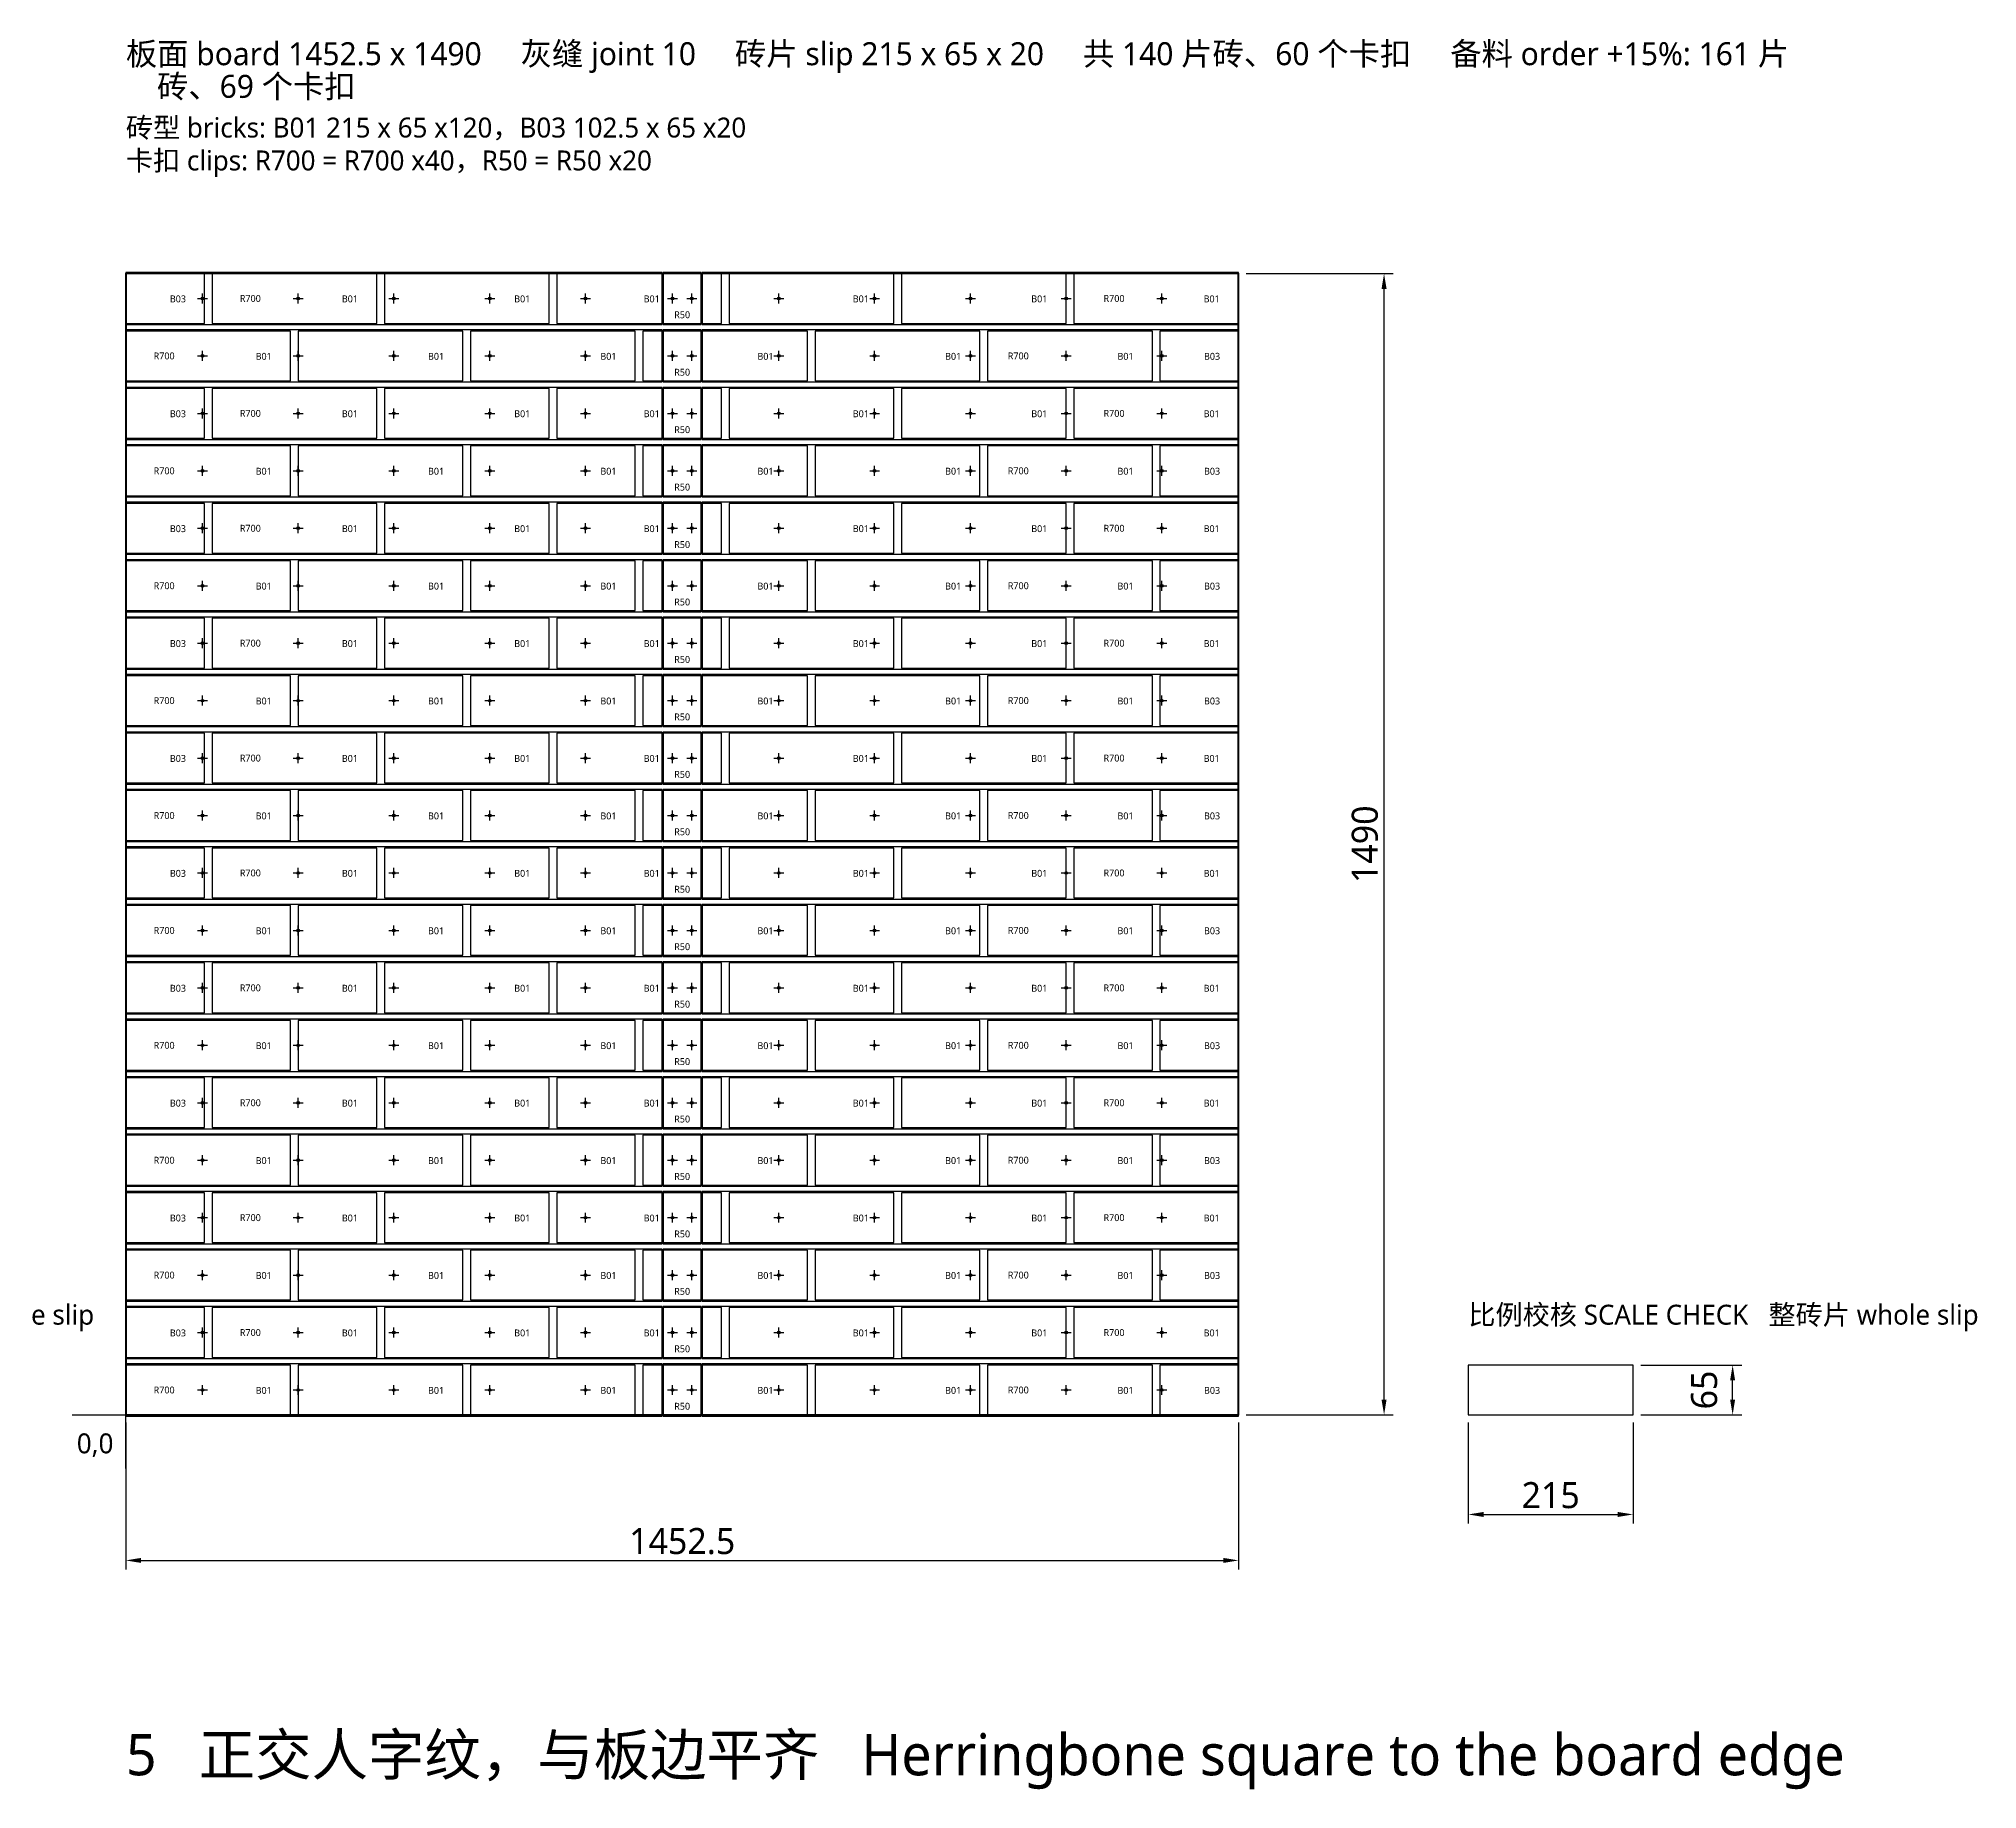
# Model space of a CAD drawing. Header units: millimetres. Extents: x -190 to 7814, y -8996 to 208.
# Drawn here: x 2459 to 4989, y -4415 to -2129 of the extents above; entities that cross this region are included whole.
import ezdxf
from ezdxf.enums import TextEntityAlignment as Align

# ---------------------------------------------------------------- set-up
doc = ezdxf.new("R2010")
doc.units = ezdxf.units.MM
for name, color, linetype in [('BOARD', 7, 'Continuous'), ('DIM', 8, 'Continuous'), ('ORIGIN', 1, 'Continuous'), ('P2_CLIP_R50', 3, 'Continuous'), ('P2_CLIP_R700', 5, 'Continuous'), ('P2_HOLE', 1, 'Continuous'), ('P2_SLIP', 7, 'Continuous'), ('P2_TXT_B', 7, 'Continuous'), ('TITLE', 7, 'Continuous')]:
    doc.layers.add(name, color=color, linetype=linetype)
doc.styles.add('CN', font='msyh.ttc')
doc.dimstyles.new('MM', dxfattribs={"dimtxt": 34, "dimasz": 20, "dimexe": 12, "dimexo": 10, "dimgap": 8, "dimtad": 1, "dimdec": 1, "dimdsep": 46, "dimtxsty": 'CN', "dimcen": 2.5, "dimazin": 3, "dimtfac": 1, "dimtmove": 0, "dimatfit": 3})

msp = doc.modelspace()

# ---------------------------------------------------------------- linework, layer by layer
at = {"layer": 'BOARD', "lineweight": 50}
msp.add_lwpolyline([(2572.5, -3926), (4025, -3926), (4025, -2436), (2572.5, -2436)], close=True, dxfattribs=at)
at = {"layer": 'DIM'}
msp.add_lwpolyline([(4325, -3926), (4540, -3926), (4540, -3861), (4325, -3861)], close=True, dxfattribs=at)
at = {"layer": 'ORIGIN'}
for p, q in [((2572.5, -3996), (2572.5, -3836)), ((2502.5, -3926), (2662.5, -3926))]:
    msp.add_line(p, q, dxfattribs=at)
at = {"layer": 'P2_CLIP_R50'}
for points in [[(3273.75, -2502.5), (3323.75, -2502.5), (3323.75, -2434.5), (3273.75, -2434.5)], [(3273.75, -2577.5), (3323.75, -2577.5), (3323.75, -2509.5), (3273.75, -2509.5)], [(3273.75, -2652.5), (3323.75, -2652.5), (3323.75, -2584.5), (3273.75, -2584.5)], [(3273.75, -2727.5), (3323.75, -2727.5), (3323.75, -2659.5), (3273.75, -2659.5)], [(3273.75, -2802.5), (3323.75, -2802.5), (3323.75, -2734.5), (3273.75, -2734.5)], [(3273.75, -2877.5), (3323.75, -2877.5), (3323.75, -2809.5), (3273.75, -2809.5)], [(3273.75, -2952.5), (3323.75, -2952.5), (3323.75, -2884.5), (3273.75, -2884.5)], [(3273.75, -3027.5), (3323.75, -3027.5), (3323.75, -2959.5), (3273.75, -2959.5)], [(3273.75, -3102.5), (3323.75, -3102.5), (3323.75, -3034.5), (3273.75, -3034.5)], [(3273.75, -3177.5), (3323.75, -3177.5), (3323.75, -3109.5), (3273.75, -3109.5)], [(3273.75, -3252.5), (3323.75, -3252.5), (3323.75, -3184.5), (3273.75, -3184.5)], [(3273.75, -3327.5), (3323.75, -3327.5), (3323.75, -3259.5), (3273.75, -3259.5)], [(3273.75, -3402.5), (3323.75, -3402.5), (3323.75, -3334.5), (3273.75, -3334.5)], [(3273.75, -3477.5), (3323.75, -3477.5), (3323.75, -3409.5), (3273.75, -3409.5)], [(3273.75, -3552.5), (3323.75, -3552.5), (3323.75, -3484.5), (3273.75, -3484.5)], [(3273.75, -3627.5), (3323.75, -3627.5), (3323.75, -3559.5), (3273.75, -3559.5)], [(3273.75, -3702.5), (3323.75, -3702.5), (3323.75, -3634.5), (3273.75, -3634.5)], [(3273.75, -3777.5), (3323.75, -3777.5), (3323.75, -3709.5), (3273.75, -3709.5)], [(3273.75, -3852.5), (3323.75, -3852.5), (3323.75, -3784.5), (3273.75, -3784.5)], [(3273.75, -3927.5), (3323.75, -3927.5), (3323.75, -3859.5), (3273.75, -3859.5)]]:
    msp.add_lwpolyline(points, close=True, dxfattribs=at)
at = {"layer": 'P2_CLIP_R700'}
for points in [[(2572.5, -2502.5), (3272.5, -2502.5), (3272.5, -2434.5), (2572.5, -2434.5)], [(3325, -2502.5), (4025, -2502.5), (4025, -2434.5), (3325, -2434.5)], [(2572.5, -2577.5), (3272.5, -2577.5), (3272.5, -2509.5), (2572.5, -2509.5)], [(3325, -2577.5), (4025, -2577.5), (4025, -2509.5), (3325, -2509.5)], [(2572.5, -2652.5), (3272.5, -2652.5), (3272.5, -2584.5), (2572.5, -2584.5)], [(3325, -2652.5), (4025, -2652.5), (4025, -2584.5), (3325, -2584.5)], [(2572.5, -2727.5), (3272.5, -2727.5), (3272.5, -2659.5), (2572.5, -2659.5)], [(3325, -2727.5), (4025, -2727.5), (4025, -2659.5), (3325, -2659.5)], [(2572.5, -2802.5), (3272.5, -2802.5), (3272.5, -2734.5), (2572.5, -2734.5)], [(3325, -2802.5), (4025, -2802.5), (4025, -2734.5), (3325, -2734.5)], [(2572.5, -2877.5), (3272.5, -2877.5), (3272.5, -2809.5), (2572.5, -2809.5)], [(3325, -2877.5), (4025, -2877.5), (4025, -2809.5), (3325, -2809.5)], [(2572.5, -2952.5), (3272.5, -2952.5), (3272.5, -2884.5), (2572.5, -2884.5)], [(3325, -2952.5), (4025, -2952.5), (4025, -2884.5), (3325, -2884.5)], [(2572.5, -3027.5), (3272.5, -3027.5), (3272.5, -2959.5), (2572.5, -2959.5)], [(3325, -3027.5), (4025, -3027.5), (4025, -2959.5), (3325, -2959.5)], [(2572.5, -3102.5), (3272.5, -3102.5), (3272.5, -3034.5), (2572.5, -3034.5)], [(3325, -3102.5), (4025, -3102.5), (4025, -3034.5), (3325, -3034.5)], [(2572.5, -3177.5), (3272.5, -3177.5), (3272.5, -3109.5), (2572.5, -3109.5)], [(3325, -3177.5), (4025, -3177.5), (4025, -3109.5), (3325, -3109.5)], [(2572.5, -3252.5), (3272.5, -3252.5), (3272.5, -3184.5), (2572.5, -3184.5)], [(3325, -3252.5), (4025, -3252.5), (4025, -3184.5), (3325, -3184.5)], [(2572.5, -3327.5), (3272.5, -3327.5), (3272.5, -3259.5), (2572.5, -3259.5)], [(3325, -3327.5), (4025, -3327.5), (4025, -3259.5), (3325, -3259.5)], [(2572.5, -3402.5), (3272.5, -3402.5), (3272.5, -3334.5), (2572.5, -3334.5)], [(3325, -3402.5), (4025, -3402.5), (4025, -3334.5), (3325, -3334.5)], [(2572.5, -3477.5), (3272.5, -3477.5), (3272.5, -3409.5), (2572.5, -3409.5)], [(3325, -3477.5), (4025, -3477.5), (4025, -3409.5), (3325, -3409.5)], [(2572.5, -3552.5), (3272.5, -3552.5), (3272.5, -3484.5), (2572.5, -3484.5)], [(3325, -3552.5), (4025, -3552.5), (4025, -3484.5), (3325, -3484.5)], [(2572.5, -3627.5), (3272.5, -3627.5), (3272.5, -3559.5), (2572.5, -3559.5)], [(3325, -3627.5), (4025, -3627.5), (4025, -3559.5), (3325, -3559.5)], [(2572.5, -3702.5), (3272.5, -3702.5), (3272.5, -3634.5), (2572.5, -3634.5)], [(3325, -3702.5), (4025, -3702.5), (4025, -3634.5), (3325, -3634.5)], [(2572.5, -3777.5), (3272.5, -3777.5), (3272.5, -3709.5), (2572.5, -3709.5)], [(3325, -3777.5), (4025, -3777.5), (4025, -3709.5), (3325, -3709.5)], [(2572.5, -3852.5), (3272.5, -3852.5), (3272.5, -3784.5), (2572.5, -3784.5)], [(3325, -3852.5), (4025, -3852.5), (4025, -3784.5), (3325, -3784.5)], [(2572.5, -3927.5), (3272.5, -3927.5), (3272.5, -3859.5), (2572.5, -3859.5)], [(3325, -3927.5), (4025, -3927.5), (4025, -3859.5), (3325, -3859.5)]]:
    msp.add_lwpolyline(points, close=True, dxfattribs=at)
at = {"layer": 'P2_HOLE'}
for p, q in [((2666, -2468.5), (2679, -2468.5)), ((2672.5, -2475), (2672.5, -2462)), ((2791, -2468.5), (2804, -2468.5)), ((2797.5, -2475), (2797.5, -2462)), ((2916, -2468.5), (2929, -2468.5)), ((2922.5, -2475), (2922.5, -2462)), ((3041, -2468.5), (3054, -2468.5)), ((3047.5, -2475), (3047.5, -2462)), ((3166, -2468.5), (3179, -2468.5)), ((3172.5, -2475), (3172.5, -2462)), ((3279.75, -2468.5), (3292.75, -2468.5)), ((3286.25, -2475), (3286.25, -2462)), ((3304.75, -2468.5), (3317.75, -2468.5)), ((3311.25, -2475), (3311.25, -2462)), ((3418.5, -2468.5), (3431.5, -2468.5)), ((3425, -2475), (3425, -2462)), ((3543.5, -2468.5), (3556.5, -2468.5)), ((3550, -2475), (3550, -2462)), ((3668.5, -2468.5), (3681.5, -2468.5)), ((3675, -2475), (3675, -2462)), ((3793.5, -2468.5), (3806.5, -2468.5)), ((3800, -2475), (3800, -2462)), ((3918.5, -2468.5), (3931.5, -2468.5)), ((3925, -2475), (3925, -2462)), ((2666, -2543.5), (2679, -2543.5)), ((2672.5, -2550), (2672.5, -2537)), ((2791, -2543.5), (2804, -2543.5)), ((2797.5, -2550), (2797.5, -2537)), ((2916, -2543.5), (2929, -2543.5)), ((2922.5, -2550), (2922.5, -2537)), ((3041, -2543.5), (3054, -2543.5)), ((3047.5, -2550), (3047.5, -2537)), ((3166, -2543.5), (3179, -2543.5)), ((3172.5, -2550), (3172.5, -2537)), ((3279.75, -2543.5), (3292.75, -2543.5)), ((3286.25, -2550), (3286.25, -2537)), ((3304.75, -2543.5), (3317.75, -2543.5)), ((3311.25, -2550), (3311.25, -2537)), ((3418.5, -2543.5), (3431.5, -2543.5)), ((3425, -2550), (3425, -2537)), ((3543.5, -2543.5), (3556.5, -2543.5)), ((3550, -2550), (3550, -2537)), ((3668.5, -2543.5), (3681.5, -2543.5)), ((3675, -2550), (3675, -2537)), ((3793.5, -2543.5), (3806.5, -2543.5)), ((3800, -2550), (3800, -2537)), ((3918.5, -2543.5), (3931.5, -2543.5)), ((3925, -2550), (3925, -2537)), ((2666, -2618.5), (2679, -2618.5)), ((2672.5, -2625), (2672.5, -2612)), ((2791, -2618.5), (2804, -2618.5)), ((2797.5, -2625), (2797.5, -2612)), ((2916, -2618.5), (2929, -2618.5)), ((2922.5, -2625), (2922.5, -2612)), ((3041, -2618.5), (3054, -2618.5)), ((3047.5, -2625), (3047.5, -2612)), ((3166, -2618.5), (3179, -2618.5)), ((3172.5, -2625), (3172.5, -2612)), ((3279.75, -2618.5), (3292.75, -2618.5)), ((3286.25, -2625), (3286.25, -2612)), ((3304.75, -2618.5), (3317.75, -2618.5)), ((3311.25, -2625), (3311.25, -2612)), ((3418.5, -2618.5), (3431.5, -2618.5)), ((3425, -2625), (3425, -2612)), ((3543.5, -2618.5), (3556.5, -2618.5)), ((3550, -2625), (3550, -2612)), ((3668.5, -2618.5), (3681.5, -2618.5)), ((3675, -2625), (3675, -2612)), ((3793.5, -2618.5), (3806.5, -2618.5)), ((3800, -2625), (3800, -2612)), ((3918.5, -2618.5), (3931.5, -2618.5)), ((3925, -2625), (3925, -2612)), ((2666, -2693.5), (2679, -2693.5)), ((2672.5, -2700), (2672.5, -2687)), ((2791, -2693.5), (2804, -2693.5)), ((2797.5, -2700), (2797.5, -2687)), ((2916, -2693.5), (2929, -2693.5)), ((2922.5, -2700), (2922.5, -2687)), ((3041, -2693.5), (3054, -2693.5)), ((3047.5, -2700), (3047.5, -2687)), ((3166, -2693.5), (3179, -2693.5)), ((3172.5, -2700), (3172.5, -2687)), ((3279.75, -2693.5), (3292.75, -2693.5)), ((3286.25, -2700), (3286.25, -2687)), ((3304.75, -2693.5), (3317.75, -2693.5)), ((3311.25, -2700), (3311.25, -2687)), ((3418.5, -2693.5), (3431.5, -2693.5)), ((3425, -2700), (3425, -2687)), ((3543.5, -2693.5), (3556.5, -2693.5)), ((3550, -2700), (3550, -2687)), ((3668.5, -2693.5), (3681.5, -2693.5)), ((3675, -2700), (3675, -2687)), ((3793.5, -2693.5), (3806.5, -2693.5)), ((3800, -2700), (3800, -2687)), ((3918.5, -2693.5), (3931.5, -2693.5)), ((3925, -2700), (3925, -2687)), ((2666, -2768.5), (2679, -2768.5)), ((2672.5, -2775), (2672.5, -2762)), ((2791, -2768.5), (2804, -2768.5)), ((2797.5, -2775), (2797.5, -2762)), ((2916, -2768.5), (2929, -2768.5)), ((2922.5, -2775), (2922.5, -2762)), ((3041, -2768.5), (3054, -2768.5)), ((3047.5, -2775), (3047.5, -2762)), ((3166, -2768.5), (3179, -2768.5)), ((3172.5, -2775), (3172.5, -2762)), ((3279.75, -2768.5), (3292.75, -2768.5)), ((3286.25, -2775), (3286.25, -2762)), ((3304.75, -2768.5), (3317.75, -2768.5)), ((3311.25, -2775), (3311.25, -2762)), ((3418.5, -2768.5), (3431.5, -2768.5)), ((3425, -2775), (3425, -2762)), ((3543.5, -2768.5), (3556.5, -2768.5)), ((3550, -2775), (3550, -2762)), ((3668.5, -2768.5), (3681.5, -2768.5)), ((3675, -2775), (3675, -2762)), ((3793.5, -2768.5), (3806.5, -2768.5)), ((3800, -2775), (3800, -2762)), ((3918.5, -2768.5), (3931.5, -2768.5)), ((3925, -2775), (3925, -2762)), ((2666, -2843.5), (2679, -2843.5)), ((2672.5, -2850), (2672.5, -2837)), ((2791, -2843.5), (2804, -2843.5)), ((2797.5, -2850), (2797.5, -2837)), ((2916, -2843.5), (2929, -2843.5)), ((2922.5, -2850), (2922.5, -2837)), ((3041, -2843.5), (3054, -2843.5)), ((3047.5, -2850), (3047.5, -2837)), ((3166, -2843.5), (3179, -2843.5)), ((3172.5, -2850), (3172.5, -2837)), ((3279.75, -2843.5), (3292.75, -2843.5)), ((3286.25, -2850), (3286.25, -2837)), ((3304.75, -2843.5), (3317.75, -2843.5)), ((3311.25, -2850), (3311.25, -2837)), ((3418.5, -2843.5), (3431.5, -2843.5)), ((3425, -2850), (3425, -2837)), ((3543.5, -2843.5), (3556.5, -2843.5)), ((3550, -2850), (3550, -2837)), ((3668.5, -2843.5), (3681.5, -2843.5)), ((3675, -2850), (3675, -2837)), ((3793.5, -2843.5), (3806.5, -2843.5)), ((3800, -2850), (3800, -2837)), ((3918.5, -2843.5), (3931.5, -2843.5)), ((3925, -2850), (3925, -2837)), ((2666, -2918.5), (2679, -2918.5)), ((2672.5, -2925), (2672.5, -2912)), ((2791, -2918.5), (2804, -2918.5)), ((2797.5, -2925), (2797.5, -2912)), ((2916, -2918.5), (2929, -2918.5)), ((2922.5, -2925), (2922.5, -2912)), ((3041, -2918.5), (3054, -2918.5)), ((3047.5, -2925), (3047.5, -2912)), ((3166, -2918.5), (3179, -2918.5)), ((3172.5, -2925), (3172.5, -2912)), ((3279.75, -2918.5), (3292.75, -2918.5)), ((3286.25, -2925), (3286.25, -2912)), ((3304.75, -2918.5), (3317.75, -2918.5)), ((3311.25, -2925), (3311.25, -2912)), ((3418.5, -2918.5), (3431.5, -2918.5)), ((3425, -2925), (3425, -2912)), ((3543.5, -2918.5), (3556.5, -2918.5)), ((3550, -2925), (3550, -2912)), ((3668.5, -2918.5), (3681.5, -2918.5)), ((3675, -2925), (3675, -2912)), ((3793.5, -2918.5), (3806.5, -2918.5)), ((3800, -2925), (3800, -2912)), ((3918.5, -2918.5), (3931.5, -2918.5)), ((3925, -2925), (3925, -2912)), ((2666, -2993.5), (2679, -2993.5)), ((2672.5, -3000), (2672.5, -2987)), ((2791, -2993.5), (2804, -2993.5)), ((2797.5, -3000), (2797.5, -2987)), ((2916, -2993.5), (2929, -2993.5)), ((2922.5, -3000), (2922.5, -2987)), ((3041, -2993.5), (3054, -2993.5)), ((3047.5, -3000), (3047.5, -2987)), ((3166, -2993.5), (3179, -2993.5)), ((3172.5, -3000), (3172.5, -2987)), ((3279.75, -2993.5), (3292.75, -2993.5)), ((3286.25, -3000), (3286.25, -2987)), ((3304.75, -2993.5), (3317.75, -2993.5)), ((3311.25, -3000), (3311.25, -2987)), ((3418.5, -2993.5), (3431.5, -2993.5)), ((3425, -3000), (3425, -2987)), ((3543.5, -2993.5), (3556.5, -2993.5)), ((3550, -3000), (3550, -2987)), ((3668.5, -2993.5), (3681.5, -2993.5)), ((3675, -3000), (3675, -2987)), ((3793.5, -2993.5), (3806.5, -2993.5)), ((3800, -3000), (3800, -2987)), ((3918.5, -2993.5), (3931.5, -2993.5)), ((3925, -3000), (3925, -2987)), ((2666, -3068.5), (2679, -3068.5)), ((2672.5, -3075), (2672.5, -3062)), ((2791, -3068.5), (2804, -3068.5)), ((2797.5, -3075), (2797.5, -3062)), ((2916, -3068.5), (2929, -3068.5)), ((2922.5, -3075), (2922.5, -3062)), ((3041, -3068.5), (3054, -3068.5)), ((3047.5, -3075), (3047.5, -3062)), ((3166, -3068.5), (3179, -3068.5)), ((3172.5, -3075), (3172.5, -3062)), ((3279.75, -3068.5), (3292.75, -3068.5)), ((3286.25, -3075), (3286.25, -3062)), ((3304.75, -3068.5), (3317.75, -3068.5)), ((3311.25, -3075), (3311.25, -3062)), ((3418.5, -3068.5), (3431.5, -3068.5)), ((3425, -3075), (3425, -3062)), ((3543.5, -3068.5), (3556.5, -3068.5)), ((3550, -3075), (3550, -3062)), ((3668.5, -3068.5), (3681.5, -3068.5)), ((3675, -3075), (3675, -3062)), ((3793.5, -3068.5), (3806.5, -3068.5)), ((3800, -3075), (3800, -3062)), ((3918.5, -3068.5), (3931.5, -3068.5)), ((3925, -3075), (3925, -3062)), ((2672.5, -3150), (2672.5, -3137)), ((2797.5, -3150), (2797.5, -3137)), ((2922.5, -3150), (2922.5, -3137)), ((3047.5, -3150), (3047.5, -3137)), ((3172.5, -3150), (3172.5, -3137)), ((3286.25, -3150), (3286.25, -3137)), ((3311.25, -3150), (3311.25, -3137)), ((3425, -3150), (3425, -3137)), ((3550, -3150), (3550, -3137)), ((3675, -3150), (3675, -3137)), ((3800, -3150), (3800, -3137)), ((3925, -3150), (3925, -3137)), ((2666, -3143.5), (2679, -3143.5)), ((2791, -3143.5), (2804, -3143.5)), ((2916, -3143.5), (2929, -3143.5)), ((3041, -3143.5), (3054, -3143.5)), ((3166, -3143.5), (3179, -3143.5)), ((3279.75, -3143.5), (3292.75, -3143.5)), ((3304.75, -3143.5), (3317.75, -3143.5)), ((3418.5, -3143.5), (3431.5, -3143.5)), ((3543.5, -3143.5), (3556.5, -3143.5)), ((3668.5, -3143.5), (3681.5, -3143.5)), ((3793.5, -3143.5), (3806.5, -3143.5)), ((3918.5, -3143.5), (3931.5, -3143.5)), ((2672.5, -3225), (2672.5, -3212)), ((2797.5, -3225), (2797.5, -3212)), ((2922.5, -3225), (2922.5, -3212)), ((3047.5, -3225), (3047.5, -3212)), ((3172.5, -3225), (3172.5, -3212)), ((3286.25, -3225), (3286.25, -3212)), ((3311.25, -3225), (3311.25, -3212)), ((3425, -3225), (3425, -3212)), ((3550, -3225), (3550, -3212)), ((3675, -3225), (3675, -3212)), ((3800, -3225), (3800, -3212)), ((3925, -3225), (3925, -3212)), ((2666, -3218.5), (2679, -3218.5)), ((2791, -3218.5), (2804, -3218.5)), ((2916, -3218.5), (2929, -3218.5)), ((3041, -3218.5), (3054, -3218.5)), ((3166, -3218.5), (3179, -3218.5)), ((3279.75, -3218.5), (3292.75, -3218.5)), ((3304.75, -3218.5), (3317.75, -3218.5)), ((3418.5, -3218.5), (3431.5, -3218.5)), ((3543.5, -3218.5), (3556.5, -3218.5)), ((3668.5, -3218.5), (3681.5, -3218.5)), ((3793.5, -3218.5), (3806.5, -3218.5)), ((3918.5, -3218.5), (3931.5, -3218.5)), ((2672.5, -3300), (2672.5, -3287)), ((2797.5, -3300), (2797.5, -3287)), ((2922.5, -3300), (2922.5, -3287)), ((3047.5, -3300), (3047.5, -3287)), ((3172.5, -3300), (3172.5, -3287)), ((3286.25, -3300), (3286.25, -3287)), ((3311.25, -3300), (3311.25, -3287)), ((3425, -3300), (3425, -3287)), ((3550, -3300), (3550, -3287)), ((3675, -3300), (3675, -3287)), ((3800, -3300), (3800, -3287)), ((3925, -3300), (3925, -3287)), ((2666, -3293.5), (2679, -3293.5)), ((2791, -3293.5), (2804, -3293.5)), ((2916, -3293.5), (2929, -3293.5)), ((3041, -3293.5), (3054, -3293.5)), ((3166, -3293.5), (3179, -3293.5)), ((3279.75, -3293.5), (3292.75, -3293.5)), ((3304.75, -3293.5), (3317.75, -3293.5)), ((3418.5, -3293.5), (3431.5, -3293.5)), ((3543.5, -3293.5), (3556.5, -3293.5)), ((3668.5, -3293.5), (3681.5, -3293.5)), ((3793.5, -3293.5), (3806.5, -3293.5)), ((3918.5, -3293.5), (3931.5, -3293.5)), ((2672.5, -3375), (2672.5, -3362)), ((2797.5, -3375), (2797.5, -3362)), ((2922.5, -3375), (2922.5, -3362)), ((3047.5, -3375), (3047.5, -3362)), ((3172.5, -3375), (3172.5, -3362)), ((3286.25, -3375), (3286.25, -3362)), ((3311.25, -3375), (3311.25, -3362)), ((3425, -3375), (3425, -3362)), ((3550, -3375), (3550, -3362)), ((3675, -3375), (3675, -3362)), ((3800, -3375), (3800, -3362)), ((3925, -3375), (3925, -3362)), ((2666, -3368.5), (2679, -3368.5)), ((2791, -3368.5), (2804, -3368.5)), ((2916, -3368.5), (2929, -3368.5)), ((3041, -3368.5), (3054, -3368.5)), ((3166, -3368.5), (3179, -3368.5)), ((3279.75, -3368.5), (3292.75, -3368.5)), ((3304.75, -3368.5), (3317.75, -3368.5)), ((3418.5, -3368.5), (3431.5, -3368.5)), ((3543.5, -3368.5), (3556.5, -3368.5)), ((3668.5, -3368.5), (3681.5, -3368.5)), ((3793.5, -3368.5), (3806.5, -3368.5)), ((3918.5, -3368.5), (3931.5, -3368.5)), ((2672.5, -3450), (2672.5, -3437)), ((2797.5, -3450), (2797.5, -3437)), ((2922.5, -3450), (2922.5, -3437)), ((3047.5, -3450), (3047.5, -3437)), ((3172.5, -3450), (3172.5, -3437)), ((3286.25, -3450), (3286.25, -3437)), ((3311.25, -3450), (3311.25, -3437)), ((3425, -3450), (3425, -3437)), ((3550, -3450), (3550, -3437)), ((3675, -3450), (3675, -3437)), ((3800, -3450), (3800, -3437)), ((3925, -3450), (3925, -3437)), ((2666, -3443.5), (2679, -3443.5)), ((2791, -3443.5), (2804, -3443.5)), ((2916, -3443.5), (2929, -3443.5)), ((3041, -3443.5), (3054, -3443.5)), ((3166, -3443.5), (3179, -3443.5)), ((3279.75, -3443.5), (3292.75, -3443.5)), ((3304.75, -3443.5), (3317.75, -3443.5)), ((3418.5, -3443.5), (3431.5, -3443.5)), ((3543.5, -3443.5), (3556.5, -3443.5)), ((3668.5, -3443.5), (3681.5, -3443.5)), ((3793.5, -3443.5), (3806.5, -3443.5)), ((3918.5, -3443.5), (3931.5, -3443.5)), ((2672.5, -3525), (2672.5, -3512)), ((2797.5, -3525), (2797.5, -3512)), ((2922.5, -3525), (2922.5, -3512)), ((3047.5, -3525), (3047.5, -3512)), ((3172.5, -3525), (3172.5, -3512)), ((3286.25, -3525), (3286.25, -3512)), ((3311.25, -3525), (3311.25, -3512)), ((3425, -3525), (3425, -3512)), ((3550, -3525), (3550, -3512)), ((3675, -3525), (3675, -3512)), ((3800, -3525), (3800, -3512)), ((3925, -3525), (3925, -3512)), ((2666, -3518.5), (2679, -3518.5)), ((2791, -3518.5), (2804, -3518.5)), ((2916, -3518.5), (2929, -3518.5)), ((3041, -3518.5), (3054, -3518.5)), ((3166, -3518.5), (3179, -3518.5)), ((3279.75, -3518.5), (3292.75, -3518.5)), ((3304.75, -3518.5), (3317.75, -3518.5)), ((3418.5, -3518.5), (3431.5, -3518.5)), ((3543.5, -3518.5), (3556.5, -3518.5)), ((3668.5, -3518.5), (3681.5, -3518.5)), ((3793.5, -3518.5), (3806.5, -3518.5)), ((3918.5, -3518.5), (3931.5, -3518.5)), ((2672.5, -3600), (2672.5, -3587)), ((2797.5, -3600), (2797.5, -3587)), ((2922.5, -3600), (2922.5, -3587)), ((3047.5, -3600), (3047.5, -3587)), ((3172.5, -3600), (3172.5, -3587)), ((3286.25, -3600), (3286.25, -3587)), ((3311.25, -3600), (3311.25, -3587)), ((3425, -3600), (3425, -3587)), ((3550, -3600), (3550, -3587)), ((3675, -3600), (3675, -3587)), ((3800, -3600), (3800, -3587)), ((3925, -3600), (3925, -3587)), ((2666, -3593.5), (2679, -3593.5)), ((2791, -3593.5), (2804, -3593.5)), ((2916, -3593.5), (2929, -3593.5)), ((3041, -3593.5), (3054, -3593.5)), ((3166, -3593.5), (3179, -3593.5)), ((3279.75, -3593.5), (3292.75, -3593.5)), ((3304.75, -3593.5), (3317.75, -3593.5)), ((3418.5, -3593.5), (3431.5, -3593.5)), ((3543.5, -3593.5), (3556.5, -3593.5)), ((3668.5, -3593.5), (3681.5, -3593.5)), ((3793.5, -3593.5), (3806.5, -3593.5)), ((3918.5, -3593.5), (3931.5, -3593.5)), ((2666, -3668.5), (2679, -3668.5)), ((2672.5, -3675), (2672.5, -3662)), ((2791, -3668.5), (2804, -3668.5)), ((2797.5, -3675), (2797.5, -3662)), ((2916, -3668.5), (2929, -3668.5)), ((2922.5, -3675), (2922.5, -3662)), ((3041, -3668.5), (3054, -3668.5)), ((3047.5, -3675), (3047.5, -3662)), ((3166, -3668.5), (3179, -3668.5)), ((3172.5, -3675), (3172.5, -3662)), ((3279.75, -3668.5), (3292.75, -3668.5)), ((3286.25, -3675), (3286.25, -3662)), ((3304.75, -3668.5), (3317.75, -3668.5)), ((3311.25, -3675), (3311.25, -3662)), ((3418.5, -3668.5), (3431.5, -3668.5)), ((3425, -3675), (3425, -3662)), ((3543.5, -3668.5), (3556.5, -3668.5)), ((3550, -3675), (3550, -3662)), ((3668.5, -3668.5), (3681.5, -3668.5)), ((3675, -3675), (3675, -3662)), ((3793.5, -3668.5), (3806.5, -3668.5)), ((3800, -3675), (3800, -3662)), ((3918.5, -3668.5), (3931.5, -3668.5)), ((3925, -3675), (3925, -3662)), ((2666, -3743.5), (2679, -3743.5)), ((2672.5, -3750), (2672.5, -3737)), ((2791, -3743.5), (2804, -3743.5)), ((2797.5, -3750), (2797.5, -3737)), ((2916, -3743.5), (2929, -3743.5)), ((2922.5, -3750), (2922.5, -3737)), ((3041, -3743.5), (3054, -3743.5)), ((3047.5, -3750), (3047.5, -3737)), ((3166, -3743.5), (3179, -3743.5)), ((3172.5, -3750), (3172.5, -3737)), ((3279.75, -3743.5), (3292.75, -3743.5)), ((3286.25, -3750), (3286.25, -3737)), ((3304.75, -3743.5), (3317.75, -3743.5)), ((3311.25, -3750), (3311.25, -3737)), ((3418.5, -3743.5), (3431.5, -3743.5)), ((3425, -3750), (3425, -3737)), ((3543.5, -3743.5), (3556.5, -3743.5)), ((3550, -3750), (3550, -3737)), ((3668.5, -3743.5), (3681.5, -3743.5)), ((3675, -3750), (3675, -3737)), ((3793.5, -3743.5), (3806.5, -3743.5)), ((3800, -3750), (3800, -3737)), ((3918.5, -3743.5), (3931.5, -3743.5)), ((3925, -3750), (3925, -3737)), ((2666, -3818.5), (2679, -3818.5)), ((2672.5, -3825), (2672.5, -3812)), ((2791, -3818.5), (2804, -3818.5)), ((2797.5, -3825), (2797.5, -3812)), ((2916, -3818.5), (2929, -3818.5)), ((2922.5, -3825), (2922.5, -3812)), ((3041, -3818.5), (3054, -3818.5)), ((3047.5, -3825), (3047.5, -3812)), ((3166, -3818.5), (3179, -3818.5)), ((3172.5, -3825), (3172.5, -3812)), ((3279.75, -3818.5), (3292.75, -3818.5)), ((3286.25, -3825), (3286.25, -3812)), ((3304.75, -3818.5), (3317.75, -3818.5)), ((3311.25, -3825), (3311.25, -3812)), ((3418.5, -3818.5), (3431.5, -3818.5)), ((3425, -3825), (3425, -3812)), ((3543.5, -3818.5), (3556.5, -3818.5)), ((3550, -3825), (3550, -3812)), ((3668.5, -3818.5), (3681.5, -3818.5)), ((3675, -3825), (3675, -3812)), ((3793.5, -3818.5), (3806.5, -3818.5)), ((3800, -3825), (3800, -3812)), ((3918.5, -3818.5), (3931.5, -3818.5)), ((3925, -3825), (3925, -3812)), ((2666, -3893.5), (2679, -3893.5)), ((2672.5, -3900), (2672.5, -3887)), ((2791, -3893.5), (2804, -3893.5)), ((2797.5, -3900), (2797.5, -3887)), ((2916, -3893.5), (2929, -3893.5)), ((2922.5, -3900), (2922.5, -3887)), ((3041, -3893.5), (3054, -3893.5)), ((3047.5, -3900), (3047.5, -3887)), ((3166, -3893.5), (3179, -3893.5)), ((3172.5, -3900), (3172.5, -3887)), ((3279.75, -3893.5), (3292.75, -3893.5)), ((3286.25, -3900), (3286.25, -3887)), ((3304.75, -3893.5), (3317.75, -3893.5)), ((3311.25, -3900), (3311.25, -3887)), ((3418.5, -3893.5), (3431.5, -3893.5)), ((3425, -3900), (3425, -3887)), ((3543.5, -3893.5), (3556.5, -3893.5)), ((3550, -3900), (3550, -3887)), ((3668.5, -3893.5), (3681.5, -3893.5)), ((3675, -3900), (3675, -3887)), ((3793.5, -3893.5), (3806.5, -3893.5)), ((3800, -3900), (3800, -3887)), ((3918.5, -3893.5), (3931.5, -3893.5)), ((3925, -3900), (3925, -3887))]:
    msp.add_line(p, q, dxfattribs=at)
for centre in [(2672.5, -2468.5), (2797.5, -2468.5), (2922.5, -2468.5), (3047.5, -2468.5), (3172.5, -2468.5), (3286.25, -2468.5), (3311.25, -2468.5), (3425, -2468.5), (3550, -2468.5), (3675, -2468.5), (3800, -2468.5), (3925, -2468.5), (2672.5, -2543.5), (2797.5, -2543.5), (2922.5, -2543.5), (3047.5, -2543.5), (3172.5, -2543.5), (3286.25, -2543.5), (3311.25, -2543.5), (3425, -2543.5), (3550, -2543.5), (3675, -2543.5), (3800, -2543.5), (3925, -2543.5), (2672.5, -2618.5), (2797.5, -2618.5), (2922.5, -2618.5), (3047.5, -2618.5), (3172.5, -2618.5), (3286.25, -2618.5), (3311.25, -2618.5), (3425, -2618.5), (3550, -2618.5), (3675, -2618.5), (3800, -2618.5), (3925, -2618.5), (2672.5, -2693.5), (2797.5, -2693.5), (2922.5, -2693.5), (3047.5, -2693.5), (3172.5, -2693.5), (3286.25, -2693.5), (3311.25, -2693.5), (3425, -2693.5), (3550, -2693.5), (3675, -2693.5), (3800, -2693.5), (3925, -2693.5), (2672.5, -2768.5), (2797.5, -2768.5), (2922.5, -2768.5), (3047.5, -2768.5), (3172.5, -2768.5), (3286.25, -2768.5), (3311.25, -2768.5), (3425, -2768.5), (3550, -2768.5), (3675, -2768.5), (3800, -2768.5), (3925, -2768.5), (2672.5, -2843.5), (2797.5, -2843.5), (2922.5, -2843.5), (3047.5, -2843.5), (3172.5, -2843.5), (3286.25, -2843.5), (3311.25, -2843.5), (3425, -2843.5), (3550, -2843.5), (3675, -2843.5), (3800, -2843.5), (3925, -2843.5), (2672.5, -2918.5), (2797.5, -2918.5), (2922.5, -2918.5), (3047.5, -2918.5), (3172.5, -2918.5), (3286.25, -2918.5), (3311.25, -2918.5), (3425, -2918.5), (3550, -2918.5), (3675, -2918.5), (3800, -2918.5), (3925, -2918.5), (2672.5, -2993.5), (2797.5, -2993.5), (2922.5, -2993.5), (3047.5, -2993.5), (3172.5, -2993.5), (3286.25, -2993.5), (3311.25, -2993.5), (3425, -2993.5), (3550, -2993.5), (3675, -2993.5), (3800, -2993.5), (3925, -2993.5), (2672.5, -3068.5), (2797.5, -3068.5), (2922.5, -3068.5), (3047.5, -3068.5), (3172.5, -3068.5), (3286.25, -3068.5), (3311.25, -3068.5), (3425, -3068.5), (3550, -3068.5), (3675, -3068.5), (3800, -3068.5), (3925, -3068.5), (2672.5, -3143.5), (2797.5, -3143.5), (2922.5, -3143.5), (3047.5, -3143.5), (3172.5, -3143.5), (3286.25, -3143.5), (3311.25, -3143.5), (3425, -3143.5), (3550, -3143.5), (3675, -3143.5), (3800, -3143.5), (3925, -3143.5), (2672.5, -3218.5), (2797.5, -3218.5), (2922.5, -3218.5), (3047.5, -3218.5), (3172.5, -3218.5), (3286.25, -3218.5), (3311.25, -3218.5), (3425, -3218.5), (3550, -3218.5), (3675, -3218.5), (3800, -3218.5), (3925, -3218.5), (2672.5, -3293.5), (2797.5, -3293.5), (2922.5, -3293.5), (3047.5, -3293.5), (3172.5, -3293.5), (3286.25, -3293.5), (3311.25, -3293.5), (3425, -3293.5), (3550, -3293.5), (3675, -3293.5), (3800, -3293.5), (3925, -3293.5), (2672.5, -3368.5), (2797.5, -3368.5), (2922.5, -3368.5), (3047.5, -3368.5), (3172.5, -3368.5), (3286.25, -3368.5), (3311.25, -3368.5), (3425, -3368.5), (3550, -3368.5), (3675, -3368.5), (3800, -3368.5), (3925, -3368.5), (2672.5, -3443.5), (2797.5, -3443.5), (2922.5, -3443.5), (3047.5, -3443.5), (3172.5, -3443.5), (3286.25, -3443.5), (3311.25, -3443.5), (3425, -3443.5), (3550, -3443.5), (3675, -3443.5), (3800, -3443.5), (3925, -3443.5), (2672.5, -3518.5), (2797.5, -3518.5), (2922.5, -3518.5), (3047.5, -3518.5), (3172.5, -3518.5), (3286.25, -3518.5), (3311.25, -3518.5), (3425, -3518.5), (3550, -3518.5), (3675, -3518.5), (3800, -3518.5), (3925, -3518.5), (2672.5, -3593.5), (2797.5, -3593.5), (2922.5, -3593.5), (3047.5, -3593.5), (3172.5, -3593.5), (3286.25, -3593.5), (3311.25, -3593.5), (3425, -3593.5), (3550, -3593.5), (3675, -3593.5), (3800, -3593.5), (3925, -3593.5), (2672.5, -3668.5), (2797.5, -3668.5), (2922.5, -3668.5), (3047.5, -3668.5), (3172.5, -3668.5), (3286.25, -3668.5), (3311.25, -3668.5), (3425, -3668.5), (3550, -3668.5), (3675, -3668.5), (3800, -3668.5), (3925, -3668.5), (2672.5, -3743.5), (2797.5, -3743.5), (2922.5, -3743.5), (3047.5, -3743.5), (3172.5, -3743.5), (3286.25, -3743.5), (3311.25, -3743.5), (3425, -3743.5), (3550, -3743.5), (3675, -3743.5), (3800, -3743.5), (3925, -3743.5), (2672.5, -3818.5), (2797.5, -3818.5), (2922.5, -3818.5), (3047.5, -3818.5), (3172.5, -3818.5), (3286.25, -3818.5), (3311.25, -3818.5), (3425, -3818.5), (3550, -3818.5), (3675, -3818.5), (3800, -3818.5), (3925, -3818.5), (2672.5, -3893.5), (2797.5, -3893.5), (2922.5, -3893.5), (3047.5, -3893.5), (3172.5, -3893.5), (3286.25, -3893.5), (3311.25, -3893.5), (3425, -3893.5), (3550, -3893.5), (3675, -3893.5), (3800, -3893.5), (3925, -3893.5)]:
    msp.add_circle(centre, 1.75, dxfattribs=at)
at = {"layer": 'P2_SLIP'}
for points in [[(2572.5, -2501), (2675, -2501), (2675, -2436), (2572.5, -2436)], [(2685, -2501), (2900, -2501), (2900, -2436), (2685, -2436)], [(2910, -2501), (3125, -2501), (3125, -2436), (2910, -2436)], [(3135, -2501), (3350, -2501), (3350, -2436), (3135, -2436)], [(3360, -2501), (3575, -2501), (3575, -2436), (3360, -2436)], [(3585, -2501), (3800, -2501), (3800, -2436), (3585, -2436)], [(3810, -2501), (4025, -2501), (4025, -2436), (3810, -2436)], [(2572.5, -2576), (2787.5, -2576), (2787.5, -2511), (2572.5, -2511)], [(2797.5, -2576), (3012.5, -2576), (3012.5, -2511), (2797.5, -2511)], [(3022.5, -2576), (3237.5, -2576), (3237.5, -2511), (3022.5, -2511)], [(3247.5, -2576), (3462.5, -2576), (3462.5, -2511), (3247.5, -2511)], [(3472.5, -2576), (3687.5, -2576), (3687.5, -2511), (3472.5, -2511)], [(3697.5, -2576), (3912.5, -2576), (3912.5, -2511), (3697.5, -2511)], [(3922.5, -2576), (4025, -2576), (4025, -2511), (3922.5, -2511)], [(2572.5, -2651), (2675, -2651), (2675, -2586), (2572.5, -2586)], [(2685, -2651), (2900, -2651), (2900, -2586), (2685, -2586)], [(2910, -2651), (3125, -2651), (3125, -2586), (2910, -2586)], [(3135, -2651), (3350, -2651), (3350, -2586), (3135, -2586)], [(3360, -2651), (3575, -2651), (3575, -2586), (3360, -2586)], [(3585, -2651), (3800, -2651), (3800, -2586), (3585, -2586)], [(3810, -2651), (4025, -2651), (4025, -2586), (3810, -2586)], [(2572.5, -2726), (2787.5, -2726), (2787.5, -2661), (2572.5, -2661)], [(2797.5, -2726), (3012.5, -2726), (3012.5, -2661), (2797.5, -2661)], [(3022.5, -2726), (3237.5, -2726), (3237.5, -2661), (3022.5, -2661)], [(3247.5, -2726), (3462.5, -2726), (3462.5, -2661), (3247.5, -2661)], [(3472.5, -2726), (3687.5, -2726), (3687.5, -2661), (3472.5, -2661)], [(3697.5, -2726), (3912.5, -2726), (3912.5, -2661), (3697.5, -2661)], [(3922.5, -2726), (4025, -2726), (4025, -2661), (3922.5, -2661)], [(2572.5, -2801), (2675, -2801), (2675, -2736), (2572.5, -2736)], [(2685, -2801), (2900, -2801), (2900, -2736), (2685, -2736)], [(2910, -2801), (3125, -2801), (3125, -2736), (2910, -2736)], [(3135, -2801), (3350, -2801), (3350, -2736), (3135, -2736)], [(3360, -2801), (3575, -2801), (3575, -2736), (3360, -2736)], [(3585, -2801), (3800, -2801), (3800, -2736), (3585, -2736)], [(3810, -2801), (4025, -2801), (4025, -2736), (3810, -2736)], [(2572.5, -2876), (2787.5, -2876), (2787.5, -2811), (2572.5, -2811)], [(2797.5, -2876), (3012.5, -2876), (3012.5, -2811), (2797.5, -2811)], [(3022.5, -2876), (3237.5, -2876), (3237.5, -2811), (3022.5, -2811)], [(3247.5, -2876), (3462.5, -2876), (3462.5, -2811), (3247.5, -2811)], [(3472.5, -2876), (3687.5, -2876), (3687.5, -2811), (3472.5, -2811)], [(3697.5, -2876), (3912.5, -2876), (3912.5, -2811), (3697.5, -2811)], [(3922.5, -2876), (4025, -2876), (4025, -2811), (3922.5, -2811)], [(2572.5, -2951), (2675, -2951), (2675, -2886), (2572.5, -2886)], [(2685, -2951), (2900, -2951), (2900, -2886), (2685, -2886)], [(2910, -2951), (3125, -2951), (3125, -2886), (2910, -2886)], [(3135, -2951), (3350, -2951), (3350, -2886), (3135, -2886)], [(3360, -2951), (3575, -2951), (3575, -2886), (3360, -2886)], [(3585, -2951), (3800, -2951), (3800, -2886), (3585, -2886)], [(3810, -2951), (4025, -2951), (4025, -2886), (3810, -2886)], [(2572.5, -3026), (2787.5, -3026), (2787.5, -2961), (2572.5, -2961)], [(2797.5, -3026), (3012.5, -3026), (3012.5, -2961), (2797.5, -2961)], [(3022.5, -3026), (3237.5, -3026), (3237.5, -2961), (3022.5, -2961)], [(3247.5, -3026), (3462.5, -3026), (3462.5, -2961), (3247.5, -2961)], [(3472.5, -3026), (3687.5, -3026), (3687.5, -2961), (3472.5, -2961)], [(3697.5, -3026), (3912.5, -3026), (3912.5, -2961), (3697.5, -2961)], [(3922.5, -3026), (4025, -3026), (4025, -2961), (3922.5, -2961)], [(2572.5, -3101), (2675, -3101), (2675, -3036), (2572.5, -3036)], [(2685, -3101), (2900, -3101), (2900, -3036), (2685, -3036)], [(2910, -3101), (3125, -3101), (3125, -3036), (2910, -3036)], [(3135, -3101), (3350, -3101), (3350, -3036), (3135, -3036)], [(3360, -3101), (3575, -3101), (3575, -3036), (3360, -3036)], [(3585, -3101), (3800, -3101), (3800, -3036), (3585, -3036)], [(3810, -3101), (4025, -3101), (4025, -3036), (3810, -3036)], [(2572.5, -3176), (2787.5, -3176), (2787.5, -3111), (2572.5, -3111)], [(2797.5, -3176), (3012.5, -3176), (3012.5, -3111), (2797.5, -3111)], [(3022.5, -3176), (3237.5, -3176), (3237.5, -3111), (3022.5, -3111)], [(3247.5, -3176), (3462.5, -3176), (3462.5, -3111), (3247.5, -3111)], [(3472.5, -3176), (3687.5, -3176), (3687.5, -3111), (3472.5, -3111)], [(3697.5, -3176), (3912.5, -3176), (3912.5, -3111), (3697.5, -3111)], [(3922.5, -3176), (4025, -3176), (4025, -3111), (3922.5, -3111)], [(2572.5, -3251), (2675, -3251), (2675, -3186), (2572.5, -3186)], [(2685, -3251), (2900, -3251), (2900, -3186), (2685, -3186)], [(2910, -3251), (3125, -3251), (3125, -3186), (2910, -3186)], [(3135, -3251), (3350, -3251), (3350, -3186), (3135, -3186)], [(3360, -3251), (3575, -3251), (3575, -3186), (3360, -3186)], [(3585, -3251), (3800, -3251), (3800, -3186), (3585, -3186)], [(3810, -3251), (4025, -3251), (4025, -3186), (3810, -3186)], [(2572.5, -3326), (2787.5, -3326), (2787.5, -3261), (2572.5, -3261)], [(2797.5, -3326), (3012.5, -3326), (3012.5, -3261), (2797.5, -3261)], [(3022.5, -3326), (3237.5, -3326), (3237.5, -3261), (3022.5, -3261)], [(3247.5, -3326), (3462.5, -3326), (3462.5, -3261), (3247.5, -3261)], [(3472.5, -3326), (3687.5, -3326), (3687.5, -3261), (3472.5, -3261)], [(3697.5, -3326), (3912.5, -3326), (3912.5, -3261), (3697.5, -3261)], [(3922.5, -3326), (4025, -3326), (4025, -3261), (3922.5, -3261)], [(2572.5, -3401), (2675, -3401), (2675, -3336), (2572.5, -3336)], [(2685, -3401), (2900, -3401), (2900, -3336), (2685, -3336)], [(2910, -3401), (3125, -3401), (3125, -3336), (2910, -3336)], [(3135, -3401), (3350, -3401), (3350, -3336), (3135, -3336)], [(3360, -3401), (3575, -3401), (3575, -3336), (3360, -3336)], [(3585, -3401), (3800, -3401), (3800, -3336), (3585, -3336)], [(3810, -3401), (4025, -3401), (4025, -3336), (3810, -3336)], [(2572.5, -3476), (2787.5, -3476), (2787.5, -3411), (2572.5, -3411)], [(2797.5, -3476), (3012.5, -3476), (3012.5, -3411), (2797.5, -3411)], [(3022.5, -3476), (3237.5, -3476), (3237.5, -3411), (3022.5, -3411)], [(3247.5, -3476), (3462.5, -3476), (3462.5, -3411), (3247.5, -3411)], [(3472.5, -3476), (3687.5, -3476), (3687.5, -3411), (3472.5, -3411)], [(3697.5, -3476), (3912.5, -3476), (3912.5, -3411), (3697.5, -3411)], [(3922.5, -3476), (4025, -3476), (4025, -3411), (3922.5, -3411)], [(2572.5, -3551), (2675, -3551), (2675, -3486), (2572.5, -3486)], [(2685, -3551), (2900, -3551), (2900, -3486), (2685, -3486)], [(2910, -3551), (3125, -3551), (3125, -3486), (2910, -3486)], [(3135, -3551), (3350, -3551), (3350, -3486), (3135, -3486)], [(3360, -3551), (3575, -3551), (3575, -3486), (3360, -3486)], [(3585, -3551), (3800, -3551), (3800, -3486), (3585, -3486)], [(3810, -3551), (4025, -3551), (4025, -3486), (3810, -3486)], [(2572.5, -3626), (2787.5, -3626), (2787.5, -3561), (2572.5, -3561)], [(2797.5, -3626), (3012.5, -3626), (3012.5, -3561), (2797.5, -3561)], [(3022.5, -3626), (3237.5, -3626), (3237.5, -3561), (3022.5, -3561)], [(3247.5, -3626), (3462.5, -3626), (3462.5, -3561), (3247.5, -3561)], [(3472.5, -3626), (3687.5, -3626), (3687.5, -3561), (3472.5, -3561)], [(3697.5, -3626), (3912.5, -3626), (3912.5, -3561), (3697.5, -3561)], [(3922.5, -3626), (4025, -3626), (4025, -3561), (3922.5, -3561)], [(2572.5, -3701), (2675, -3701), (2675, -3636), (2572.5, -3636)], [(2685, -3701), (2900, -3701), (2900, -3636), (2685, -3636)], [(2910, -3701), (3125, -3701), (3125, -3636), (2910, -3636)], [(3135, -3701), (3350, -3701), (3350, -3636), (3135, -3636)], [(3360, -3701), (3575, -3701), (3575, -3636), (3360, -3636)], [(3585, -3701), (3800, -3701), (3800, -3636), (3585, -3636)], [(3810, -3701), (4025, -3701), (4025, -3636), (3810, -3636)], [(2572.5, -3776), (2787.5, -3776), (2787.5, -3711), (2572.5, -3711)], [(2797.5, -3776), (3012.5, -3776), (3012.5, -3711), (2797.5, -3711)], [(3022.5, -3776), (3237.5, -3776), (3237.5, -3711), (3022.5, -3711)], [(3247.5, -3776), (3462.5, -3776), (3462.5, -3711), (3247.5, -3711)], [(3472.5, -3776), (3687.5, -3776), (3687.5, -3711), (3472.5, -3711)], [(3697.5, -3776), (3912.5, -3776), (3912.5, -3711), (3697.5, -3711)], [(3922.5, -3776), (4025, -3776), (4025, -3711), (3922.5, -3711)], [(2572.5, -3851), (2675, -3851), (2675, -3786), (2572.5, -3786)], [(2685, -3851), (2900, -3851), (2900, -3786), (2685, -3786)], [(2910, -3851), (3125, -3851), (3125, -3786), (2910, -3786)], [(3135, -3851), (3350, -3851), (3350, -3786), (3135, -3786)], [(3360, -3851), (3575, -3851), (3575, -3786), (3360, -3786)], [(3585, -3851), (3800, -3851), (3800, -3786), (3585, -3786)], [(3810, -3851), (4025, -3851), (4025, -3786), (3810, -3786)], [(2572.5, -3926), (2787.5, -3926), (2787.5, -3861), (2572.5, -3861)], [(2797.5, -3926), (3012.5, -3926), (3012.5, -3861), (2797.5, -3861)], [(3022.5, -3926), (3237.5, -3926), (3237.5, -3861), (3022.5, -3861)], [(3247.5, -3926), (3462.5, -3926), (3462.5, -3861), (3247.5, -3861)], [(3472.5, -3926), (3687.5, -3926), (3687.5, -3861), (3472.5, -3861)], [(3697.5, -3926), (3912.5, -3926), (3912.5, -3861), (3697.5, -3861)], [(3922.5, -3926), (4025, -3926), (4025, -3861), (3922.5, -3861)]]:
    msp.add_lwpolyline(points, close=True, dxfattribs=at)

# ---------------------------------------------------------------- texts
at = {"layer": 'DIM', "style": 'CN'}
for p in [(1865, -3816), (4325, -3816)]:
    msp.add_text('比例校核 SCALE CHECK   整砖片 whole slip', height=26, dxfattribs=at).set_placement(p, align=Align.BOTTOM_LEFT)
at = {"layer": 'ORIGIN', "style": 'CN'}
msp.add_text('0,0', height=26, dxfattribs=at).set_placement((2508.5, -3984), align=Align.BOTTOM_LEFT)
at = {"layer": 'P2_CLIP_R50', "style": 'CN'}
for p in [(3298.75, -2489.75), (3298.75, -2564.75), (3298.75, -2639.75), (3298.75, -2714.75), (3298.75, -2789.75), (3298.75, -2864.75), (3298.75, -2939.75), (3298.75, -3014.75), (3298.75, -3089.75), (3298.75, -3164.75), (3298.75, -3239.75), (3298.75, -3314.75), (3298.75, -3389.75), (3298.75, -3464.75), (3298.75, -3539.75), (3298.75, -3614.75), (3298.75, -3689.75), (3298.75, -3764.75), (3298.75, -3839.75), (3298.75, -3914.75)]:
    msp.add_text('R50', height=9, dxfattribs=at).set_placement(p, align=Align.MIDDLE_CENTER)
at = {"layer": 'P2_CLIP_R700', "style": 'CN'}
for p in [(2735, -2468.5), (3862.5, -2468.5), (2622.5, -2543.5), (3737.5, -2543.5), (2735, -2618.5), (3862.5, -2618.5), (2622.5, -2693.5), (3737.5, -2693.5), (2735, -2768.5), (3862.5, -2768.5), (2622.5, -2843.5), (3737.5, -2843.5), (2735, -2918.5), (3862.5, -2918.5), (2622.5, -2993.5), (3737.5, -2993.5), (2735, -3068.5), (3862.5, -3068.5), (2622.5, -3143.5), (3737.5, -3143.5), (2735, -3218.5), (3862.5, -3218.5), (2622.5, -3293.5), (3737.5, -3293.5), (2735, -3368.5), (3862.5, -3368.5), (2622.5, -3443.5), (3737.5, -3443.5), (2735, -3518.5), (3862.5, -3518.5), (2622.5, -3593.5), (3737.5, -3593.5), (2735, -3668.5), (3862.5, -3668.5), (2622.5, -3743.5), (3737.5, -3743.5), (2735, -3818.5), (3862.5, -3818.5), (2622.5, -3893.5), (3737.5, -3893.5)]:
    msp.add_text('R700', height=9, dxfattribs=at).set_placement(p, align=Align.MIDDLE_CENTER)
at = {"layer": 'P2_TXT_B', "style": 'CN'}
for s, p in [('B03', (2640.5, -2469)), ('B01', (2865, -2469)), ('B01', (3090, -2469)), ('B01', (3259, -2469)), ('B01', (3532, -2469)), ('B01', (3765, -2469)), ('B01', (3990, -2469)), ('B01', (2752.5, -2544)), ('B01', (2977.5, -2544)), ('B01', (3202.5, -2544)), ('B01', (3407.5, -2544)), ('B01', (3652.5, -2544)), ('B01', (3877.5, -2544)), ('B03', (3990.5, -2544)), ('B03', (2640.5, -2619)), ('B01', (2865, -2619)), ('B01', (3090, -2619)), ('B01', (3259, -2619)), ('B01', (3532, -2619)), ('B01', (3765, -2619)), ('B01', (3990, -2619)), ('B01', (2752.5, -2694)), ('B01', (2977.5, -2694)), ('B01', (3202.5, -2694)), ('B01', (3407.5, -2694)), ('B01', (3652.5, -2694)), ('B01', (3877.5, -2694)), ('B03', (3990.5, -2694)), ('B03', (2640.5, -2769)), ('B01', (2865, -2769)), ('B01', (3090, -2769)), ('B01', (3259, -2769)), ('B01', (3532, -2769)), ('B01', (3765, -2769)), ('B01', (3990, -2769)), ('B01', (2752.5, -2844)), ('B01', (2977.5, -2844)), ('B01', (3202.5, -2844)), ('B01', (3407.5, -2844)), ('B01', (3652.5, -2844)), ('B01', (3877.5, -2844)), ('B03', (3990.5, -2844)), ('B03', (2640.5, -2919)), ('B01', (2865, -2919)), ('B01', (3090, -2919)), ('B01', (3259, -2919)), ('B01', (3532, -2919)), ('B01', (3765, -2919)), ('B01', (3990, -2919)), ('B01', (2752.5, -2994)), ('B01', (2977.5, -2994)), ('B01', (3202.5, -2994)), ('B01', (3407.5, -2994)), ('B01', (3652.5, -2994)), ('B01', (3877.5, -2994)), ('B03', (3990.5, -2994)), ('B03', (2640.5, -3069)), ('B01', (2865, -3069)), ('B01', (3090, -3069)), ('B01', (3259, -3069)), ('B01', (3532, -3069)), ('B01', (3765, -3069)), ('B01', (3990, -3069)), ('B01', (2752.5, -3144)), ('B01', (2977.5, -3144)), ('B01', (3202.5, -3144)), ('B01', (3407.5, -3144)), ('B01', (3652.5, -3144)), ('B01', (3877.5, -3144)), ('B03', (3990.5, -3144)), ('B03', (2640.5, -3219)), ('B01', (2865, -3219)), ('B01', (3090, -3219)), ('B01', (3259, -3219)), ('B01', (3532, -3219)), ('B01', (3765, -3219)), ('B01', (3990, -3219)), ('B01', (2752.5, -3294)), ('B01', (2977.5, -3294)), ('B01', (3202.5, -3294)), ('B01', (3407.5, -3294)), ('B01', (3652.5, -3294)), ('B01', (3877.5, -3294)), ('B03', (3990.5, -3294)), ('B03', (2640.5, -3369)), ('B01', (2865, -3369)), ('B01', (3090, -3369)), ('B01', (3259, -3369)), ('B01', (3532, -3369)), ('B01', (3765, -3369)), ('B01', (3990, -3369)), ('B01', (2752.5, -3444)), ('B01', (2977.5, -3444)), ('B01', (3202.5, -3444)), ('B01', (3407.5, -3444)), ('B01', (3652.5, -3444)), ('B01', (3877.5, -3444)), ('B03', (3990.5, -3444)), ('B03', (2640.5, -3519)), ('B01', (2865, -3519)), ('B01', (3090, -3519)), ('B01', (3259, -3519)), ('B01', (3532, -3519)), ('B01', (3765, -3519)), ('B01', (3990, -3519)), ('B01', (2752.5, -3594)), ('B01', (2977.5, -3594)), ('B01', (3202.5, -3594)), ('B01', (3407.5, -3594)), ('B01', (3652.5, -3594)), ('B01', (3877.5, -3594)), ('B03', (3990.5, -3594)), ('B03', (2640.5, -3669)), ('B01', (2865, -3669)), ('B01', (3090, -3669)), ('B01', (3259, -3669)), ('B01', (3532, -3669)), ('B01', (3765, -3669)), ('B01', (3990, -3669)), ('B01', (2752.5, -3744)), ('B01', (2977.5, -3744)), ('B01', (3202.5, -3744)), ('B01', (3407.5, -3744)), ('B01', (3652.5, -3744)), ('B01', (3877.5, -3744)), ('B03', (3990.5, -3744)), ('B03', (2640.5, -3819)), ('B01', (2865, -3819)), ('B01', (3090, -3819)), ('B01', (3259, -3819)), ('B01', (3532, -3819)), ('B01', (3765, -3819)), ('B01', (3990, -3819)), ('B01', (2752.5, -3894)), ('B01', (2977.5, -3894)), ('B01', (3202.5, -3894)), ('B01', (3407.5, -3894)), ('B01', (3652.5, -3894)), ('B01', (3877.5, -3894)), ('B03', (3990.5, -3894))]:
    msp.add_text(s, height=9, dxfattribs=at).set_placement(p, align=Align.MIDDLE_CENTER)
at = {"layer": 'TITLE', "style": 'CN'}
for s, height, p in [('板面 board 1452.5 x 1490     灰缝 joint 10     砖片 slip 215 x 65 x 20     共 140 片砖、60 个卡扣     备料 order +15%: 161 片', 30, (2572.5, -2172.96)), ('    砖、69 个卡扣', 30, (2572.5, -2215.56)), ('砖型 bricks: B01 215 x 65 x120，B03 102.5 x 65 x20', 26, (2572.5, -2266.16)), ('卡扣 clips: R700 = R700 x40，R50 = R50 x20', 26, (2572.5, -2309.08)), ('5   正交人字纹，与板边平齐   Herringbone square to the board edge', 54, (2572.5, -4412.78))]:
    msp.add_text(s, height=height, dxfattribs=at).set_placement(p, align=Align.BOTTOM_LEFT)

# ---------------------------------------------------------------- dimensions: what is measured, and where the dimension line sits
at = {"layer": 'DIM'}
for base, p1, p2 in [((4215, -3926), (4025, -3926), (4025, -2436)), ((4670, -3926), (4540, -3926), (4540, -3861))]:
    msp.add_linear_dim(base=base, p1=p1, p2=p2, angle=90, dimstyle='MM', dxfattribs=at).render()
for base, p1, p2 in [((2572.5, -4116), (2572.5, -3926), (4025, -3926)), ((4325, -4056), (4325, -3926), (4540, -3926))]:
    msp.add_linear_dim(base=base, p1=p1, p2=p2, dimstyle='MM', dxfattribs=at).render()

doc.saveas('drawing.dxf')
